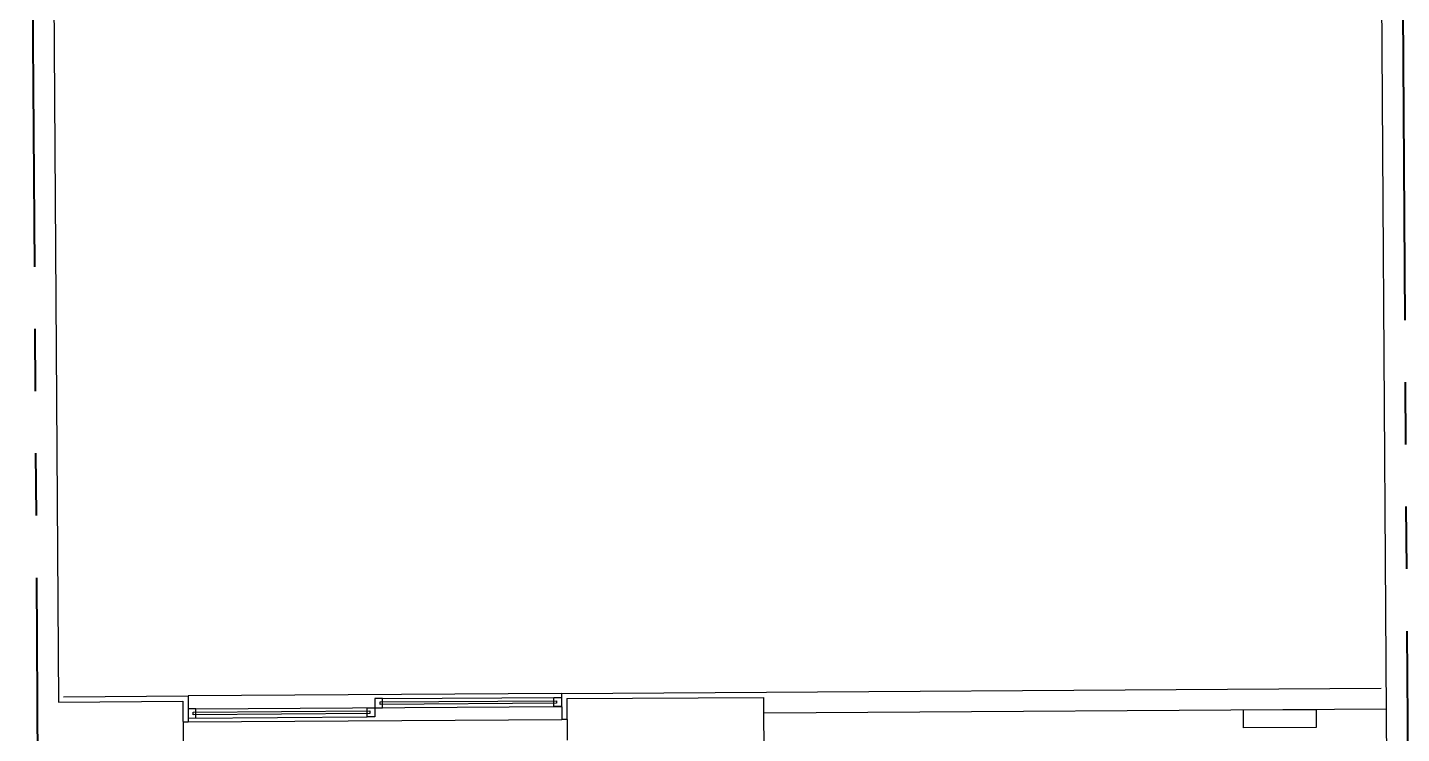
# Model space of a CAD drawing. Header units: feet. Extents: x 919634 to 928945, y 707022 to 708026.
# Drawn here: x 920717.44 to 920739.51, y 707537.85 to 707549.2 of the extents above; entities that cross this region are included whole.
import ezdxf

# ---------------------------------------------------------------- set-up
doc = ezdxf.new("R2010")
doc.units = ezdxf.units.FT
doc.header["$LTSCALE"] = 20
doc.header["$MEASUREMENT"] = 0
doc.linetypes.add('Site Plan$0$PHANTOM2', pattern=[1.25, 0.625, -0.125, 0.125, -0.125, 0.125, -0.125])
doc.layers.add('-u-site-xref', color=7, linetype='Continuous')
doc.layers.add('Site Plan$0$-u-site-bldg_interior', color=252, linetype='Continuous')
doc.layers.add('Site Plan$0$SP-LOT LINES', color=252, linetype='Site Plan$0$PHANTOM2', lineweight=40)
doc.layers.get('-u-site-xref').off()

# ---------------------------------------------------------------- blocks, each defined once
blk = doc.blocks.new('Site Plan')
at = {"layer": 'Site Plan$0$-u-site-bldg_interior'}
for p, q in [((920717.622, 707585.689, 0), (920717.931, 707538.356, 0)), ((920739.396, 707518.246, 0), (920739.011, 707577.169, 0)), ((920726.013, 707538.493, 0), (920739.18, 707538.578, 0)), ((920717.931, 707538.356, 0), (920719.931, 707538.369, 0)), ((920718.014, 707538.44, 0), (920720.014, 707538.453, 0)), ((920719.931, 707538.369, 0), (920719.935, 707537.703, 0)), ((920726.013, 707538.493, 0), (920720.014, 707538.453, 0)), ((920720.014, 707538.453, 0), (920720.016, 707538.037, 0)), ((920723.139, 707538.411, 0), (920726.014, 707538.43, 0)), ((920726.013, 707538.493, 0), (920726.016, 707538.076, 0)), ((920726.097, 707538.41, 0), (920729.264, 707538.43, 0)), ((920726.097, 707538.41, 0), (920726.102, 707537.743, 0)), ((920729.272, 707537.157, 0), (920729.264, 707538.43, 0)), ((920720.013, 707538.099, 0), (920722.891, 707538.118, 0)), ((920720.14, 707538.246, 0), (920726.015, 707538.284, 0)), ((920729.266, 707538.18, 0), (920739.265, 707538.246, 0)), ((920719.933, 707538.036, 0), (920720.016, 707538.037, 0)), ((920720.016, 707538.037, 0), (920726.016, 707538.076, 0)), ((920726.1, 707538.076, 0), (920726.016, 707538.076, 0))]:
    blk.add_line(p, q, dxfattribs=at)
at = {"layer": 'Site Plan$0$-u-site-bldg_interior', "elevation": 0}
for points in [[(920723.139, 707538.411), (920723.014, 707538.41), (920723.015, 707538.265), (920723.14, 707538.265)], [(920725.931, 707538.336), (920723.098, 707538.317), (920723.098, 707538.359), (920725.931, 707538.377)], [(920725.889, 707538.429), (920726.014, 707538.43), (920726.015, 707538.284), (920725.89, 707538.283)], [(920720.14, 707538.246), (920720.015, 707538.245), (920720.016, 707538.099), (920720.141, 707538.1)], [(920722.932, 707538.17), (920720.099, 707538.152), (920720.099, 707538.194), (920722.932, 707538.212)], [(920722.89, 707538.264), (920723.015, 707538.265), (920723.016, 707538.119), (920722.891, 707538.118)], [(920736.97, 707537.939), (920736.968, 707538.231), (920738.134, 707538.238), (920738.136, 707537.947)]]:
    blk.add_lwpolyline(points, close=True, dxfattribs=at)
at = {"layer": 'Site Plan$0$SP-LOT LINES', "ltscale": 0.4, "elevation": 0}
blk.add_lwpolyline([(920717.199, 707599.353), (920739.199, 707599.496), (920739.812, 707505.498), (920717.813, 707505.355)], close=True, dxfattribs=at)

msp = doc.modelspace()

# ---------------------------------------------------------------- block references
at = {"layer": '-u-site-xref'}
msp.add_blockref('Site Plan', (0, 0), dxfattribs=at)

doc.saveas('drawing.dxf')
